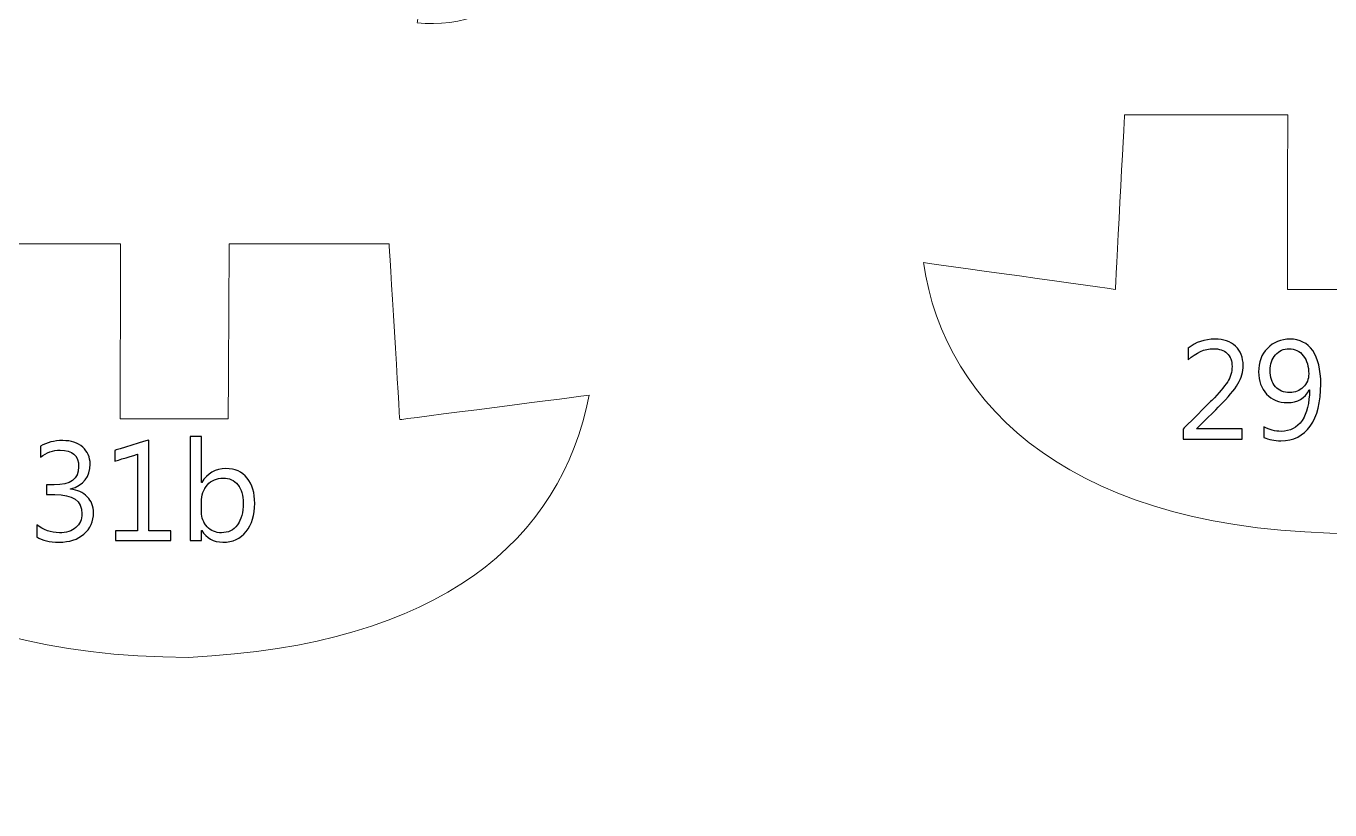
# Model space of a CAD drawing. Header units: centimetres. Extents: x -494 to 505, y -672 to 577.
# Drawn here: x 201.8 to 301.7, y 223.6 to 283.6 of the extents above; entities that cross this region are included whole.
import ezdxf

# ---------------------------------------------------------------- set-up
doc = ezdxf.new("R2010")
doc.units = ezdxf.units.CM
doc.header["$MEASUREMENT"] = 0
doc.layers.add('Camada 1', color=7, linetype='Continuous')
doc.layers.add('Camada 2', color=10, linetype='Continuous')

msp = doc.modelspace()

# ---------------------------------------------------------------- linework, layer by layer
at = {"layer": 'Camada 1', "lineweight": 9}
for points, knots in [([(288.960814, 353.67214), (288.960814, 353.67214), (306.821586, 353.757484), (306.821586, 353.757484), (306.821586, 353.757484), (306.821586, 353.757484), (306.803806, 326.357488), (306.803806, 326.357488), (306.803806, 326.357488), (306.803806, 326.357488), (315.147198, 326.356472), (315.147198, 326.356472), (315.147198, 326.356472), (315.147198, 326.356472), (315.160914, 353.57562), (315.160914, 353.57562), (315.160914, 353.57562), (315.160914, 353.57562), (341.611458, 353.57562), (341.611458, 353.57562), (341.611458, 353.57562), (341.611458, 353.57562), (341.611458, 326.355964), (341.611458, 326.355964), (341.611458, 326.355964), (341.611458, 326.355964), (349.923862, 326.357996), (349.923862, 326.357996), (349.923862, 326.357996), (349.923862, 326.357996), (349.92691, 353.617276), (349.92691, 353.617276), (349.92691, 353.617276), (349.92691, 353.617276), (376.460766, 353.605592), (376.460766, 353.605592), (376.460766, 353.605592), (376.460766, 353.605592), (376.395234, 326.36714), (376.395234, 326.36714), (376.395234, 326.36714), (376.395234, 326.36714), (384.838194, 326.357488), (384.838194, 326.357488), (384.838194, 326.357488), (384.838194, 326.357488), (384.869182, 353.677728), (384.869182, 353.677728), (384.869182, 353.677728), (384.869182, 353.677728), (411.304994, 353.702112), (411.304994, 353.702112), (411.304994, 353.702112), (411.304994, 353.702112), (411.304994, 326.35952), (411.304994, 326.35952), (411.304994, 326.35952), (411.304994, 326.35952), (419.585902, 326.365108), (419.585902, 326.365108), (419.585902, 326.365108), (419.585902, 326.365108), (419.720522, 353.670108), (419.720522, 353.670108), (419.720522, 353.670108), (419.720522, 353.670108), (446.437766, 353.618292), (446.437766, 353.618292), (446.437766, 353.618292), (446.437766, 353.618292), (446.52311, 326.358504), (446.52311, 326.358504), (446.52311, 326.358504), (446.52311, 326.358504), (454.750678, 326.360536), (454.750678, 326.360536), (454.750678, 326.360536), (454.750678, 326.360536), (454.791826, 353.618292), (454.791826, 353.618292), (454.791826, 353.618292), (454.791826, 353.618292), (489.229146, 353.633024), (489.229146, 353.633024), (489.229146, 353.633024), (489.229146, 353.633024), (489.287566, 342.489536), (489.287566, 342.489536), (489.287566, 342.489536), (489.287566, 342.489536), (481.005134, 342.497156), (481.005134, 342.497156), (481.005134, 342.497156), (481.005134, 342.497156), (481.005642, 309.723028), (481.005642, 309.723028), (481.005642, 309.723028), (481.005642, 309.723028), (489.285534, 309.728616), (489.285534, 309.728616), (489.285534, 309.728616), (489.285534, 309.728616), (489.28401, 298.680632), (489.28401, 298.680632), (489.28401, 298.680632), (489.28401, 298.680632), (280.265378, 298.67606), (280.265378, 298.67606), (280.265378, 298.67606), (280.265378, 298.67606), (280.256742, 315.430408), (280.256742, 315.430408), (280.256742, 315.430408), (280.256742, 315.430408), (252.19279, 315.430408), (252.19279, 315.430408), (252.19279, 315.430408), (247.88749, 315.334904), (245.91899, 310.748172), (245.883938, 302.43526), (245.883938, 302.43526), (246.230902, 288.837116), (238.245142, 283.140404), (231.76103, 283.8704), (231.76103, 283.8704), (231.76103, 283.8704), (235.595922, 314.865512), (235.595922, 314.865512), (235.595922, 314.865512), (235.595922, 314.865512), (227.385626, 315.718444), (227.385626, 315.718444), (227.385626, 315.718444), (227.385626, 315.718444), (224.653602, 295.469056), (224.653602, 295.469056), (224.653602, 295.469056), (224.653602, 295.469056), (5.72135, 295.22674), (5.72135, 295.22674), (5.72135, 295.22674), (5.72135, 295.22674), (5.716778, 279.167844), (5.716778, 279.167844), (5.716778, 279.167844), (5.716778, 279.167844), (-2.628138, 279.165304), (-2.628138, 279.165304), (-2.628138, 279.165304), (-2.628138, 279.165304), (-2.98577, 224.0915), (-2.98577, 224.0915), (-2.98577, 224.0915), (-2.98577, 224.0915), (-88.789002, 214.483696), (-88.789002, 214.483696), (-88.789002, 214.483696), (-88.789002, 214.483696), (-160.134554, 214.52332), (-160.134554, 214.52332), (-160.134554, 214.52332), (-163.876482, 213.130384), (-165.443662, 209.995516), (-164.388038, 204.757528), (-164.388038, 204.757528), (-164.388038, 204.757528), (-161.889694, 196.939916), (-161.889694, 196.939916), (-161.889694, 196.939916), (-159.55137, 189.6237), (-158.882842, 185.430668), (-164.745162, 183.003444), (-164.745162, 183.003444), (-164.745162, 183.003444), (-175.274478, 179.070508), (-175.274478, 179.070508), (-175.274478, 179.070508), (-189.770766, 172.492416), (-191.904366, 158.459424), (-185.580274, 139.325096), (-185.580274, 139.325096), (-182.29707, 128.78308), (-186.260486, 121.438924), (-192.412366, 123.689364), (-192.412366, 123.689364), (-192.412366, 123.689364), (-261.359142, 146.906996), (-261.359142, 146.906996), (-261.359142, 146.906996), (-259.768086, 152.90292), (-257.854958, 158.898844), (-255.620774, 164.893752), (-255.620774, 164.893752), (-255.620774, 164.893752), (-235.993178, 156.483304), (-235.993178, 156.483304), (-235.993178, 156.483304), (-235.993178, 156.483304), (-233.24947, 164.39388), (-233.24947, 164.39388), (-233.24947, 164.39388), (-233.24947, 164.39388), (-252.959362, 172.804328), (-252.959362, 172.804328), (-252.959362, 172.804328), (-249.96013, 179.295044), (-246.799354, 185.623708), (-243.478558, 191.789812), (-243.478558, 191.789812), (-243.478558, 191.789812), (-223.85147, 181.048152), (-223.85147, 181.048152), (-223.85147, 181.048152), (-223.85147, 181.048152), (-219.526358, 188.126116), (-219.526358, 188.126116), (-219.526358, 188.126116), (-219.526358, 188.126116), (-238.904526, 198.951596), (-238.904526, 198.951596), (-238.904526, 198.951596), (-235.729018, 204.52842), (-232.421938, 209.843116), (-228.924866, 214.772748), (-228.924866, 214.772748), (-228.924866, 214.772748), (-210.96097, 202.698604), (-210.96097, 202.698604), (-210.96097, 202.698604), (-210.96097, 202.698604), (-206.469742, 209.526632), (-206.469742, 209.526632), (-206.469742, 209.526632), (-206.469742, 209.526632), (-224.18421, 221.600776), (-224.18421, 221.600776), (-224.18421, 221.600776), (-220.36151, 226.60102), (-216.750138, 231.702356), (-213.372446, 236.922564), (-213.372446, 236.922564), (-213.372446, 236.922564), (-194.826382, 225.348292), (-194.826382, 225.348292), (-194.826382, 225.348292), (-194.826382, 225.348292), (-191.25057, 232.592372), (-191.25057, 232.592372), (-191.25057, 232.592372), (-191.25057, 232.592372), (-209.380582, 244.333776), (-209.380582, 244.333776), (-209.380582, 244.333776), (-202.259946, 261.027672), (-207.195166, 274.737068), (-227.065078, 282.88488), (-227.065078, 282.88488), (-261.775194, 290.706048), (-301.116238, 286.78124), (-337.022694, 269.0622), (-337.022694, 269.0622), (-362.833158, 254.920496), (-388.11327, 237.066328), (-415.161222, 221.333568), (-415.161222, 221.333568), (-428.876714, 212.451696), (-442.468254, 204.489812), (-456.981306, 198.090028), (-456.981306, 198.090028), (-462.47939, 196.298312), (-466.306662, 195.61048), (-468.373206, 196.760592), (-468.373206, 196.760592), (-481.297234, 208.35874), (-487.891074, 236.208316), (-486.846118, 283.671264), (-486.846118, 283.671264), (-484.055166, 323.948552), (-477.369886, 350.249236), (-465.985606, 359.680256), (-465.985606, 359.680256), (-455.591418, 363.607604), (-416.449002, 364.2106), (-357.647494, 359.764076), (-357.647494, 359.764076), (-317.62573, 356.62108), (-277.81377, 352.853244), (-238.131858, 348.694756), (-238.131858, 348.694756), (-214.866474, 346.01658), (-195.551298, 366.45342), (-178.214274, 397.942308), (-178.214274, 397.942308), (-183.909462, 398.922748), (-187.93587, 403.347936), (-188.438282, 412.292292), (-188.438282, 412.292292), (-188.327538, 422.884092), (-183.723026, 428.164752), (-174.94631, 428.932848), (-174.94631, 428.932848), (-171.28617, 428.963836), (-167.626538, 428.92218), (-163.96843, 428.50308), (-163.96843, 428.50308), (-159.001206, 427.909736), (-156.690822, 430.099216), (-156.854398, 436.178452), (-156.854398, 436.178452), (-156.854398, 436.178452), (-156.778198, 448.203828), (-156.778198, 448.203828), (-156.778198, 448.203828), (-156.778198, 448.203828), (-147.700746, 448.20332), (-147.700746, 448.20332), (-147.700746, 448.20332), (-147.700746, 448.20332), (-147.697698, 465.516468), (-147.697698, 465.516468), (-147.697698, 465.516468), (-147.697698, 465.516468), (-132.459222, 465.506816), (-132.459222, 465.506816), (-132.459222, 465.506816), (-132.459222, 465.506816), (-117.536722, 483.837996), (-117.536722, 483.837996), (-117.536722, 483.837996), (-117.536722, 483.837996), (-45.491654, 483.825804), (-45.491654, 483.825804), (-45.491654, 483.825804), (-45.491654, 483.825804), (-45.47489, 454.015348), (-45.47489, 454.015348), (-45.47489, 454.015348), (-45.47489, 454.015348), (-36.796218, 454.018396), (-36.796218, 454.018396), (-36.796218, 454.018396), (-36.796218, 454.018396), (-36.920678, 434.287168), (-36.920678, 434.287168), (-36.920678, 434.287168), (-37.163502, 430.041812), (-40.062658, 428.173896), (-44.477686, 427.461172), (-44.477686, 427.461172), (-44.477686, 427.461172), (-58.86831, 427.45914), (-58.86831, 427.45914), (-58.86831, 427.45914), (-58.86831, 427.45914), (-58.872882, 414.921192), (-58.872882, 414.921192), (-58.872882, 414.921192), (-58.872882, 414.921192), (-43.79849, 414.921192), (-43.79849, 414.921192), (-43.79849, 414.921192), (-24.761698, 414.171384), (-13.673582, 411.255972), (-8.36295, 404.78964), (-8.36295, 404.78964), (-4.952238, 400.746468), (-2.86385, 396.261336), (-2.70891, 391.1346), (-2.70891, 391.1346), (-2.70891, 391.1346), (-2.534666, 366.474248), (-2.534666, 366.474248), (-2.534666, 366.474248), (-2.534666, 366.474248), (5.877814, 366.480344), (5.877814, 366.480344), (5.877814, 366.480344), (5.877814, 366.480344), (5.90169, 347.073728), (5.90169, 347.073728), (5.90169, 347.073728), (5.90169, 347.073728), (233.39171, 347.06814), (233.39171, 347.06814), (233.39171, 347.06814), (233.39171, 347.06814), (233.356658, 357.819452), (233.356658, 357.819452), (233.356658, 357.819452), (238.909098, 375.214388), (244.365526, 393.373356), (250.012962, 410.004768), (250.012962, 410.004768), (252.496066, 417.378896), (256.725674, 421.44188), (262.677402, 421.235124), (262.677402, 421.235124), (270.499078, 420.488872), (274.919186, 415.631376), (277.312882, 408.136344), (277.312882, 408.136344), (281.81935, 390.775952), (285.049722, 371.798088), (288.960814, 353.67214)], [0, 0, 0, 0, 0.009803922, 0.009803922, 0.009803922, 0.009803932, 0.019607843, 0.019607843, 0.019607843, 0.019607853, 0.029411765, 0.029411765, 0.029411765, 0.029411775, 0.039215686, 0.039215686, 0.039215686, 0.039215696, 0.049019608, 0.049019608, 0.049019608, 0.049019618, 0.058823529, 0.058823529, 0.058823529, 0.058823539, 0.068627451, 0.068627451, 0.068627451, 0.068627461, 0.078431373, 0.078431373, 0.078431373, 0.078431383, 0.088235294, 0.088235294, 0.088235294, 0.088235304, 0.098039216, 0.098039216, 0.098039216, 0.098039226, 0.107843137, 0.107843137, 0.107843137, 0.107843147, 0.117647059, 0.117647059, 0.117647059, 0.117647069, 0.12745098, 0.12745098, 0.12745098, 0.12745099, 0.137254902, 0.137254902, 0.137254902, 0.137254912, 0.147058824, 0.147058824, 0.147058824, 0.147058834, 0.156862745, 0.156862745, 0.156862745, 0.156862755, 0.166666667, 0.166666667, 0.166666667, 0.166666677, 0.176470588, 0.176470588, 0.176470588, 0.176470598, 0.18627451, 0.18627451, 0.18627451, 0.18627452, 0.196078431, 0.196078431, 0.196078431, 0.196078441, 0.205882353, 0.205882353, 0.205882353, 0.205882363, 0.215686275, 0.215686275, 0.215686275, 0.215686285, 0.225490196, 0.225490196, 0.225490196, 0.225490206, 0.235294118, 0.235294118, 0.235294118, 0.235294128, 0.245098039, 0.245098039, 0.245098039, 0.245098049, 0.254901961, 0.254901961, 0.254901961, 0.254901971, 0.264705882, 0.264705882, 0.264705882, 0.264705892, 0.274509804, 0.274509804, 0.274509804, 0.274509814, 0.284313725, 0.284313725, 0.284313725, 0.284313735, 0.294117647, 0.294117647, 0.294117647, 0.294117657, 0.303921569, 0.303921569, 0.303921569, 0.303921579, 0.31372549, 0.31372549, 0.31372549, 0.3137255, 0.323529412, 0.323529412, 0.323529412, 0.323529422, 0.333333333, 0.333333333, 0.333333333, 0.333333343, 0.343137255, 0.343137255, 0.343137255, 0.343137265, 0.352941176, 0.352941176, 0.352941176, 0.352941186, 0.362745098, 0.362745098, 0.362745098, 0.362745108, 0.37254902, 0.37254902, 0.37254902, 0.37254903, 0.382352941, 0.382352941, 0.382352941, 0.382352951, 0.392156863, 0.392156863, 0.392156863, 0.392156873, 0.401960784, 0.401960784, 0.401960784, 0.401960794, 0.411764706, 0.411764706, 0.411764706, 0.411764716, 0.421568627, 0.421568627, 0.421568627, 0.421568637, 0.431372549, 0.431372549, 0.431372549, 0.431372559, 0.441176471, 0.441176471, 0.441176471, 0.441176481, 0.450980392, 0.450980392, 0.450980392, 0.450980402, 0.460784314, 0.460784314, 0.460784314, 0.460784324, 0.470588235, 0.470588235, 0.470588235, 0.470588245, 0.480392157, 0.480392157, 0.480392157, 0.480392167, 0.490196078, 0.490196078, 0.490196078, 0.490196088, 0.5, 0.5, 0.5, 0.50000001, 0.509803922, 0.509803922, 0.509803922, 0.509803932, 0.519607843, 0.519607843, 0.519607843, 0.519607853, 0.529411765, 0.529411765, 0.529411765, 0.529411775, 0.539215686, 0.539215686, 0.539215686, 0.539215696, 0.549019608, 0.549019608, 0.549019608, 0.549019618, 0.558823529, 0.558823529, 0.558823529, 0.558823539, 0.568627451, 0.568627451, 0.568627451, 0.568627461, 0.578431373, 0.578431373, 0.578431373, 0.578431383, 0.588235294, 0.588235294, 0.588235294, 0.588235304, 0.598039216, 0.598039216, 0.598039216, 0.598039226, 0.607843137, 0.607843137, 0.607843137, 0.607843147, 0.617647059, 0.617647059, 0.617647059, 0.617647069, 0.62745098, 0.62745098, 0.62745098, 0.62745099, 0.637254902, 0.637254902, 0.637254902, 0.637254912, 0.647058824, 0.647058824, 0.647058824, 0.647058834, 0.656862745, 0.656862745, 0.656862745, 0.656862755, 0.666666667, 0.666666667, 0.666666667, 0.666666677, 0.676470588, 0.676470588, 0.676470588, 0.676470598, 0.68627451, 0.68627451, 0.68627451, 0.68627452, 0.696078431, 0.696078431, 0.696078431, 0.696078441, 0.705882353, 0.705882353, 0.705882353, 0.705882363, 0.715686275, 0.715686275, 0.715686275, 0.715686285, 0.725490196, 0.725490196, 0.725490196, 0.725490206, 0.735294118, 0.735294118, 0.735294118, 0.735294128, 0.745098039, 0.745098039, 0.745098039, 0.745098049, 0.754901961, 0.754901961, 0.754901961, 0.754901971, 0.764705882, 0.764705882, 0.764705882, 0.764705892, 0.774509804, 0.774509804, 0.774509804, 0.774509814, 0.784313725, 0.784313725, 0.784313725, 0.784313735, 0.794117647, 0.794117647, 0.794117647, 0.794117657, 0.803921569, 0.803921569, 0.803921569, 0.803921579, 0.81372549, 0.81372549, 0.81372549, 0.8137255, 0.823529412, 0.823529412, 0.823529412, 0.823529422, 0.833333333, 0.833333333, 0.833333333, 0.833333343, 0.843137255, 0.843137255, 0.843137255, 0.843137265, 0.852941176, 0.852941176, 0.852941176, 0.852941186, 0.862745098, 0.862745098, 0.862745098, 0.862745108, 0.87254902, 0.87254902, 0.87254902, 0.87254903, 0.882352941, 0.882352941, 0.882352941, 0.882352951, 0.892156863, 0.892156863, 0.892156863, 0.892156873, 0.901960784, 0.901960784, 0.901960784, 0.901960794, 0.911764706, 0.911764706, 0.911764706, 0.911764716, 0.921568627, 0.921568627, 0.921568627, 0.921568637, 0.931372549, 0.931372549, 0.931372549, 0.931372559, 0.941176471, 0.941176471, 0.941176471, 0.941176481, 0.950980392, 0.950980392, 0.950980392, 0.950980402, 0.960784314, 0.960784314, 0.960784314, 0.960784324, 0.970588235, 0.970588235, 0.970588235, 0.970588245, 0.980392157, 0.980392157, 0.980392157, 0.980392167, 1, 1, 1, 1]), ([(285.988506, 276.822408), (285.988506, 276.822408), (298.505118, 276.819868), (298.505118, 276.819868), (298.505118, 276.819868), (298.505118, 276.819868), (298.477432, 263.424924), (298.477432, 263.424924), (298.477432, 263.424924), (298.477432, 263.424924), (306.758848, 263.42848), (306.758848, 263.42848), (306.758848, 263.42848), (306.758848, 263.42848), (306.83835, 276.816058), (306.83835, 276.816058), (306.83835, 276.816058), (306.83835, 276.816058), (319.29578, 276.821392), (319.29578, 276.821392), (319.29578, 276.821392), (319.29578, 276.821392), (320.116708, 263.357106), (320.116708, 263.357106), (320.116708, 263.357106), (320.116708, 263.357106), (334.43418, 265.428222), (334.43418, 265.428222), (334.43418, 265.428222), (332.2574, 254.376936), (324.020434, 245.38178), (303.724056, 244.73535), (303.724056, 244.73535), (282.167076, 244.769894), (272.179034, 254.388112), (270.575532, 265.494008), (270.575532, 265.494008), (270.575532, 265.494008), (285.285434, 263.442958), (285.285434, 263.442958), (285.285434, 263.442958), (285.285434, 263.442958), (285.988506, 276.822408), (285.988506, 276.822408)], [0, 0, 0, 0, 0.083333333, 0.083333333, 0.083333333, 0.083333343, 0.166666667, 0.166666667, 0.166666667, 0.166666677, 0.25, 0.25, 0.25, 0.25000001, 0.333333333, 0.333333333, 0.333333333, 0.333333343, 0.416666667, 0.416666667, 0.416666667, 0.416666677, 0.5, 0.5, 0.5, 0.50000001, 0.583333333, 0.583333333, 0.583333333, 0.583333343, 0.666666667, 0.666666667, 0.666666667, 0.666666677, 0.75, 0.75, 0.75, 0.75000001, 0.833333333, 0.833333333, 0.833333333, 0.833333343, 1, 1, 1, 1]), ([(196.895466, 266.926568), (196.895466, 266.926568), (209.005678, 266.924028), (209.005678, 266.924028), (209.005678, 266.924028), (209.005678, 266.924028), (208.977992, 253.529084), (208.977992, 253.529084), (208.977992, 253.529084), (208.977992, 253.529084), (217.259408, 253.53264), (217.259408, 253.53264), (217.259408, 253.53264), (217.259408, 253.53264), (217.33891, 266.920218), (217.33891, 266.920218), (217.33891, 266.920218), (217.33891, 266.920218), (229.59314, 266.925552), (229.59314, 266.925552), (229.59314, 266.925552), (229.59314, 266.925552), (230.414068, 253.461266), (230.414068, 253.461266), (230.414068, 253.461266), (230.414068, 253.461266), (244.93474, 255.329182), (244.93474, 255.329182), (244.93474, 255.329182), (242.75796, 244.277642), (233.675174, 236.174534), (214.224616, 235.246164), (214.224616, 235.246164), (192.667636, 235.280454), (183.492394, 244.705886), (181.888892, 255.191768), (181.888892, 255.191768), (181.888892, 255.191768), (196.192394, 253.343918), (196.192394, 253.343918), (196.192394, 253.343918), (196.192394, 253.343918), (196.895466, 266.926568), (196.895466, 266.926568)], [0, 0, 0, 0, 0.083333333, 0.083333333, 0.083333333, 0.083333343, 0.166666667, 0.166666667, 0.166666667, 0.166666677, 0.25, 0.25, 0.25, 0.25000001, 0.333333333, 0.333333333, 0.333333333, 0.333333343, 0.416666667, 0.416666667, 0.416666667, 0.416666677, 0.5, 0.5, 0.5, 0.50000001, 0.583333333, 0.583333333, 0.583333333, 0.583333343, 0.666666667, 0.666666667, 0.666666667, 0.666666677, 0.75, 0.75, 0.75, 0.75000001, 0.833333333, 0.833333333, 0.833333333, 0.833333343, 1, 1, 1, 1])]:
    msp.add_open_spline(points, degree=3, knots=knots, dxfattribs=at)
at = {"layer": 'Camada 2'}
for points, knots in [([(295.01846, 251.97308), (295.01846, 251.97308), (290.48075, 251.97308), (290.48075, 251.97308), (290.48075, 251.97308), (290.48075, 251.97308), (290.48075, 252.736604), (290.48075, 252.736604), (290.48075, 252.736604), (290.48075, 252.736604), (292.674294, 254.93726), (292.674294, 254.93726), (292.674294, 254.93726), (293.235126, 255.498092), (293.634922, 255.964182), (293.873174, 256.337054), (293.873174, 256.337054), (294.113458, 256.709672), (294.233346, 257.109468), (294.233346, 257.532378), (294.233346, 257.532378), (294.233346, 257.965956), (294.109648, 258.303014), (293.860728, 258.541266), (293.860728, 258.541266), (293.611554, 258.779518), (293.258494, 258.897882), (292.79977, 258.897882), (292.79977, 258.897882), (292.127686, 258.897882), (291.484304, 258.611116), (290.867846, 258.037584), (290.867846, 258.037584), (290.867846, 258.037584), (290.867846, 258.940808), (290.867846, 258.940808), (290.867846, 258.940808), (291.455602, 259.399786), (292.140132, 259.629148), (292.919658, 259.629148), (292.919658, 259.629148), (293.591742, 259.629148), (294.12057, 259.446268), (294.505888, 259.08254), (294.505888, 259.08254), (294.891206, 258.718812), (295.082976, 258.229354), (295.082976, 257.616452), (295.082976, 257.616452), (295.082976, 257.13436), (294.950388, 256.661412), (294.68318, 256.200656), (294.68318, 256.200656), (294.418004, 255.740154), (293.939468, 255.1684), (293.249604, 254.485648), (293.249604, 254.485648), (293.249604, 254.485648), (291.513006, 252.768862), (291.513006, 252.768862), (291.513006, 252.768862), (291.513006, 252.768862), (291.513006, 252.747272), (291.513006, 252.747272), (291.513006, 252.747272), (291.513006, 252.747272), (295.01846, 252.747272), (295.01846, 252.747272), (295.01846, 252.747272), (295.01846, 252.747272), (295.01846, 251.97308), (295.01846, 251.97308)], [0, 0, 0, 0, 0.052631579, 0.052631579, 0.052631579, 0.052631589, 0.105263158, 0.105263158, 0.105263158, 0.105263168, 0.157894737, 0.157894737, 0.157894737, 0.157894747, 0.210526316, 0.210526316, 0.210526316, 0.210526326, 0.263157895, 0.263157895, 0.263157895, 0.263157905, 0.315789474, 0.315789474, 0.315789474, 0.315789484, 0.368421053, 0.368421053, 0.368421053, 0.368421063, 0.421052632, 0.421052632, 0.421052632, 0.421052642, 0.473684211, 0.473684211, 0.473684211, 0.473684221, 0.526315789, 0.526315789, 0.526315789, 0.526315799, 0.578947368, 0.578947368, 0.578947368, 0.578947378, 0.631578947, 0.631578947, 0.631578947, 0.631578957, 0.684210526, 0.684210526, 0.684210526, 0.684210536, 0.736842105, 0.736842105, 0.736842105, 0.736842115, 0.789473684, 0.789473684, 0.789473684, 0.789473694, 0.842105263, 0.842105263, 0.842105263, 0.842105273, 0.894736842, 0.894736842, 0.894736842, 0.894736852, 1, 1, 1, 1]), ([(296.674286, 252.095), (296.674286, 252.095), (296.674286, 252.921008), (296.674286, 252.921008), (296.674286, 252.921008), (297.09364, 252.682756), (297.53814, 252.564392), (298.007532, 252.564392), (298.007532, 252.564392), (298.68876, 252.564392), (299.22089, 252.84049), (299.599096, 253.390654), (299.599096, 253.390654), (299.97908, 253.940818), (300.169072, 254.7239), (300.169072, 255.736598), (300.169072, 255.736598), (300.161706, 255.733042), (300.154594, 255.733042), (300.147482, 255.736598), (300.147482, 255.736598), (299.82668, 255.091438), (299.265848, 254.768858), (298.470066, 254.768858), (298.470066, 254.768858), (297.824906, 254.768858), (297.297856, 254.987552), (296.88409, 255.424686), (296.88409, 255.424686), (296.471848, 255.862074), (296.2656, 256.426462), (296.2656, 257.114802), (296.2656, 257.114802), (296.2656, 257.849624), (296.491406, 258.453382), (296.944796, 258.923028), (296.944796, 258.923028), (297.39844, 259.394452), (297.977306, 259.629148), (298.685204, 259.629148), (298.685204, 259.629148), (299.42536, 259.629148), (300.003972, 259.33527), (300.417992, 258.749038), (300.417992, 258.749038), (300.832012, 258.16306), (301.040038, 257.30835), (301.040038, 256.18821), (301.040038, 256.18821), (301.040038, 254.79756), (300.771052, 253.72568), (300.23181, 252.973078), (300.23181, 252.973078), (299.694092, 252.220476), (298.945046, 251.844048), (297.986196, 251.844048), (297.986196, 251.844048), (297.482514, 251.844048), (297.04538, 251.928376), (296.674286, 252.095)], [0, 0, 0, 0, 0.0625, 0.0625, 0.0625, 0.06250001, 0.125, 0.125, 0.125, 0.12500001, 0.1875, 0.1875, 0.1875, 0.18750001, 0.25, 0.25, 0.25, 0.25000001, 0.3125, 0.3125, 0.3125, 0.31250001, 0.375, 0.375, 0.375, 0.37500001, 0.4375, 0.4375, 0.4375, 0.43750001, 0.5, 0.5, 0.5, 0.50000001, 0.5625, 0.5625, 0.5625, 0.56250001, 0.625, 0.625, 0.625, 0.62500001, 0.6875, 0.6875, 0.6875, 0.68750001, 0.75, 0.75, 0.75, 0.75000001, 0.8125, 0.8125, 0.8125, 0.81250001, 0.875, 0.875, 0.875, 0.87500001, 1, 1, 1, 1]), ([(298.604432, 258.897882), (298.188634, 258.897882), (297.842686, 258.741926), (297.565064, 258.42849), (297.565064, 258.42849), (297.287188, 258.1148), (297.147488, 257.716782), (297.147488, 257.232912), (297.147488, 257.232912), (297.147488, 256.704338), (297.283632, 256.28854), (297.55592, 255.985772), (297.55592, 255.985772), (297.828462, 255.68275), (298.197524, 255.532382), (298.663614, 255.532382), (298.663614, 255.532382), (299.06849, 255.532382), (299.410882, 255.670304), (299.692314, 255.946148), (299.692314, 255.946148), (299.973746, 256.224024), (300.115224, 256.561082), (300.115224, 256.960624), (300.115224, 256.960624), (300.115224, 257.5306), (299.975524, 257.996436), (299.69587, 258.356608), (299.69587, 258.356608), (299.416216, 258.71678), (299.052488, 258.897882), (298.604432, 258.897882)], [0, 0, 0, 0, 0.111111111, 0.111111111, 0.111111111, 0.111111121, 0.222222222, 0.222222222, 0.222222222, 0.222222232, 0.333333333, 0.333333333, 0.333333333, 0.333333343, 0.444444444, 0.444444444, 0.444444444, 0.444444454, 0.555555556, 0.555555556, 0.555555556, 0.555555566, 0.666666667, 0.666666667, 0.666666667, 0.666666677, 0.777777778, 0.777777778, 0.777777778, 0.777777788, 1, 1, 1, 1]), ([(215.232234, 244.971316), (215.232234, 244.971316), (215.210898, 244.971316), (215.210898, 244.971316), (215.210898, 244.971316), (215.210898, 244.971316), (215.210898, 244.20068), (215.210898, 244.20068), (215.210898, 244.20068), (215.210898, 244.20068), (214.3506, 244.20068), (214.3506, 244.20068), (214.3506, 244.20068), (214.3506, 244.20068), (214.3506, 252.157738), (214.3506, 252.157738), (214.3506, 252.157738), (214.3506, 252.157738), (215.210898, 252.157738), (215.210898, 252.157738), (215.210898, 252.157738), (215.210898, 252.157738), (215.210898, 248.63806), (215.210898, 248.63806), (215.210898, 248.63806), (215.210898, 248.63806), (215.232234, 248.63806), (215.232234, 248.63806), (215.232234, 248.63806), (215.655398, 249.349514), (216.275412, 249.70613), (217.090752, 249.70613), (217.090752, 249.70613), (217.78087, 249.70613), (218.320112, 249.4661), (218.710764, 248.984008), (218.710764, 248.984008), (219.10167, 248.501916), (219.296996, 247.856756), (219.296996, 247.046496), (219.296996, 247.046496), (219.296996, 246.146828), (219.078302, 245.424706), (218.640914, 244.883432), (218.640914, 244.883432), (218.202002, 244.342158), (217.603324, 244.071648), (216.843356, 244.071648), (216.843356, 244.071648), (216.13368, 244.071648), (215.596216, 244.37086), (215.232234, 244.971316)], [0, 0, 0, 0, 0.071428571, 0.071428571, 0.071428571, 0.071428581, 0.142857143, 0.142857143, 0.142857143, 0.142857153, 0.214285714, 0.214285714, 0.214285714, 0.214285724, 0.285714286, 0.285714286, 0.285714286, 0.285714296, 0.357142857, 0.357142857, 0.357142857, 0.357142867, 0.428571429, 0.428571429, 0.428571429, 0.428571439, 0.5, 0.5, 0.5, 0.50000001, 0.571428571, 0.571428571, 0.571428571, 0.571428581, 0.642857143, 0.642857143, 0.642857143, 0.642857153, 0.714285714, 0.714285714, 0.714285714, 0.714285724, 0.785714286, 0.785714286, 0.785714286, 0.785714296, 0.857142857, 0.857142857, 0.857142857, 0.857142867, 1, 1, 1, 1]), ([(202.576176, 244.480334), (202.576176, 244.480334), (202.576176, 245.404894), (202.576176, 245.404894), (202.576176, 245.404894), (203.090526, 244.996462), (203.672948, 244.791992), (204.32014, 244.791992), (204.32014, 244.791992), (204.846936, 244.791992), (205.26629, 244.922802), (205.57998, 245.186454), (205.57998, 245.186454), (205.893416, 245.449852), (206.049372, 245.80469), (206.049372, 246.24919), (206.049372, 246.24919), (206.049372, 247.23471), (205.350618, 247.727724), (203.95438, 247.727724), (203.95438, 247.727724), (203.95438, 247.727724), (203.329032, 247.727724), (203.329032, 247.727724), (203.329032, 247.727724), (203.329032, 247.727724), (203.329032, 248.458736), (203.329032, 248.458736), (203.329032, 248.458736), (203.329032, 248.458736), (203.9239, 248.458736), (203.9239, 248.458736), (203.9239, 248.458736), (205.169516, 248.458736), (205.791308, 248.92127), (205.791308, 249.844052), (205.791308, 249.844052), (205.791308, 250.699016), (205.316328, 251.125482), (204.366622, 251.125482), (204.366622, 251.125482), (203.83627, 251.125482), (203.336144, 250.946412), (202.866498, 250.587764), (202.866498, 250.587764), (202.866498, 250.587764), (202.866498, 251.426472), (202.866498, 251.426472), (202.866498, 251.426472), (203.350368, 251.713238), (203.922122, 251.856748), (204.579982, 251.856748), (204.579982, 251.856748), (205.21422, 251.856748), (205.721458, 251.688346), (206.10322, 251.353066), (206.10322, 251.353066), (206.483204, 251.016262), (206.673196, 250.585986), (206.673196, 250.060968), (206.673196, 250.060968), (206.673196, 249.06986), (206.169514, 248.431812), (205.160626, 248.148856), (205.160626, 248.148856), (205.160626, 248.148856), (205.160626, 248.127266), (205.160626, 248.127266), (205.160626, 248.127266), (205.701646, 248.075196), (206.131922, 247.885204), (206.450946, 247.55729), (206.450946, 247.55729), (206.771748, 247.229376), (206.93126, 246.82069), (206.93126, 246.331486), (206.93126, 246.331486), (206.93126, 245.654068), (206.689198, 245.109238), (206.20355, 244.69344), (206.20355, 244.69344), (205.717902, 244.27942), (205.078076, 244.071648), (204.284072, 244.071648), (204.284072, 244.071648), (203.569062, 244.071648), (202.99934, 244.207792), (202.576176, 244.480334)], [0, 0, 0, 0, 0.043478261, 0.043478261, 0.043478261, 0.043478271, 0.086956522, 0.086956522, 0.086956522, 0.086956532, 0.130434783, 0.130434783, 0.130434783, 0.130434793, 0.173913043, 0.173913043, 0.173913043, 0.173913053, 0.217391304, 0.217391304, 0.217391304, 0.217391314, 0.260869565, 0.260869565, 0.260869565, 0.260869575, 0.304347826, 0.304347826, 0.304347826, 0.304347836, 0.347826087, 0.347826087, 0.347826087, 0.347826097, 0.391304348, 0.391304348, 0.391304348, 0.391304358, 0.434782609, 0.434782609, 0.434782609, 0.434782619, 0.47826087, 0.47826087, 0.47826087, 0.47826088, 0.52173913, 0.52173913, 0.52173913, 0.52173914, 0.565217391, 0.565217391, 0.565217391, 0.565217401, 0.608695652, 0.608695652, 0.608695652, 0.608695662, 0.652173913, 0.652173913, 0.652173913, 0.652173923, 0.695652174, 0.695652174, 0.695652174, 0.695652184, 0.739130435, 0.739130435, 0.739130435, 0.739130445, 0.782608696, 0.782608696, 0.782608696, 0.782608706, 0.826086957, 0.826086957, 0.826086957, 0.826086967, 0.869565217, 0.869565217, 0.869565217, 0.869565227, 0.913043478, 0.913043478, 0.913043478, 0.913043488, 1, 1, 1, 1]), ([(212.866732, 244.20068), (212.866732, 244.20068), (208.608676, 244.20068), (208.608676, 244.20068), (208.608676, 244.20068), (208.608676, 244.20068), (208.608676, 244.953282), (208.608676, 244.953282), (208.608676, 244.953282), (208.608676, 244.953282), (210.307428, 244.953282), (210.307428, 244.953282), (210.307428, 244.953282), (210.307428, 244.953282), (210.307428, 250.806458), (210.307428, 250.806458), (210.307428, 250.806458), (210.307428, 250.806458), (208.565496, 250.286774), (208.565496, 250.286774), (208.565496, 250.286774), (208.565496, 250.286774), (208.565496, 251.103892), (208.565496, 251.103892), (208.565496, 251.103892), (208.565496, 251.103892), (211.167726, 251.899674), (211.167726, 251.899674), (211.167726, 251.899674), (211.167726, 251.899674), (211.167726, 244.953282), (211.167726, 244.953282), (211.167726, 244.953282), (211.167726, 244.953282), (212.866732, 244.953282), (212.866732, 244.953282), (212.866732, 244.953282), (212.866732, 244.953282), (212.866732, 244.20068), (212.866732, 244.20068)], [0, 0, 0, 0, 0.090909091, 0.090909091, 0.090909091, 0.090909101, 0.181818182, 0.181818182, 0.181818182, 0.181818192, 0.272727273, 0.272727273, 0.272727273, 0.272727283, 0.363636364, 0.363636364, 0.363636364, 0.363636374, 0.454545455, 0.454545455, 0.454545455, 0.454545465, 0.545454545, 0.545454545, 0.545454545, 0.545454555, 0.636363636, 0.636363636, 0.636363636, 0.636363646, 0.727272727, 0.727272727, 0.727272727, 0.727272737, 0.818181818, 0.818181818, 0.818181818, 0.818181828, 1, 1, 1, 1]), ([(215.210898, 247.14708), (215.210898, 247.14708), (215.210898, 246.394224), (215.210898, 246.394224), (215.210898, 246.394224), (215.210898, 245.947946), (215.355932, 245.569994), (215.644476, 245.258082), (215.644476, 245.258082), (215.93302, 244.947948), (216.300558, 244.791992), (216.744804, 244.791992), (216.744804, 244.791992), (217.26652, 244.791992), (217.674952, 244.992906), (217.970862, 245.392448), (217.970862, 245.392448), (218.266518, 245.793768), (218.415108, 246.34952), (218.415108, 247.062752), (218.415108, 247.062752), (218.415108, 247.663208), (218.277186, 248.134378), (217.99931, 248.474992), (217.99931, 248.474992), (217.723466, 248.815352), (217.348816, 248.985786), (216.875614, 248.985786), (216.875614, 248.985786), (216.375742, 248.985786), (215.97239, 248.811796), (215.667844, 248.462292), (215.667844, 248.462292), (215.363298, 248.113042), (215.210898, 247.673876), (215.210898, 247.14708)], [0, 0, 0, 0, 0.1, 0.1, 0.1, 0.10000001, 0.2, 0.2, 0.2, 0.20000001, 0.3, 0.3, 0.3, 0.30000001, 0.4, 0.4, 0.4, 0.40000001, 0.5, 0.5, 0.5, 0.50000001, 0.6, 0.6, 0.6, 0.60000001, 0.7, 0.7, 0.7, 0.70000001, 0.8, 0.8, 0.8, 0.80000001, 1, 1, 1, 1])]:
    msp.add_open_spline(points, degree=3, knots=knots, dxfattribs=at)
at = {"layer": 'Camada 2', "lineweight": 9}
for points, knots in [([(295.01846, 251.97308), (295.01846, 251.97308), (290.48075, 251.97308), (290.48075, 251.97308), (290.48075, 251.97308), (290.48075, 251.97308), (290.48075, 252.736604), (290.48075, 252.736604), (290.48075, 252.736604), (290.48075, 252.736604), (292.674294, 254.93726), (292.674294, 254.93726), (292.674294, 254.93726), (293.235126, 255.498092), (293.634922, 255.964182), (293.873174, 256.337054), (293.873174, 256.337054), (294.113458, 256.709672), (294.233346, 257.109468), (294.233346, 257.532378), (294.233346, 257.532378), (294.233346, 257.965956), (294.109648, 258.303014), (293.860728, 258.541266), (293.860728, 258.541266), (293.611554, 258.779518), (293.258494, 258.897882), (292.79977, 258.897882), (292.79977, 258.897882), (292.127686, 258.897882), (291.484304, 258.611116), (290.867846, 258.037584), (290.867846, 258.037584), (290.867846, 258.037584), (290.867846, 258.940808), (290.867846, 258.940808), (290.867846, 258.940808), (291.455602, 259.399786), (292.140132, 259.629148), (292.919658, 259.629148), (292.919658, 259.629148), (293.591742, 259.629148), (294.12057, 259.446268), (294.505888, 259.08254), (294.505888, 259.08254), (294.891206, 258.718812), (295.082976, 258.229354), (295.082976, 257.616452), (295.082976, 257.616452), (295.082976, 257.13436), (294.950388, 256.661412), (294.68318, 256.200656), (294.68318, 256.200656), (294.418004, 255.740154), (293.939468, 255.1684), (293.249604, 254.485648), (293.249604, 254.485648), (293.249604, 254.485648), (291.513006, 252.768862), (291.513006, 252.768862), (291.513006, 252.768862), (291.513006, 252.768862), (291.513006, 252.747272), (291.513006, 252.747272), (291.513006, 252.747272), (291.513006, 252.747272), (295.01846, 252.747272), (295.01846, 252.747272), (295.01846, 252.747272), (295.01846, 252.747272), (295.01846, 251.97308), (295.01846, 251.97308)], [0, 0, 0, 0, 0.052631579, 0.052631579, 0.052631579, 0.052631589, 0.105263158, 0.105263158, 0.105263158, 0.105263168, 0.157894737, 0.157894737, 0.157894737, 0.157894747, 0.210526316, 0.210526316, 0.210526316, 0.210526326, 0.263157895, 0.263157895, 0.263157895, 0.263157905, 0.315789474, 0.315789474, 0.315789474, 0.315789484, 0.368421053, 0.368421053, 0.368421053, 0.368421063, 0.421052632, 0.421052632, 0.421052632, 0.421052642, 0.473684211, 0.473684211, 0.473684211, 0.473684221, 0.526315789, 0.526315789, 0.526315789, 0.526315799, 0.578947368, 0.578947368, 0.578947368, 0.578947378, 0.631578947, 0.631578947, 0.631578947, 0.631578957, 0.684210526, 0.684210526, 0.684210526, 0.684210536, 0.736842105, 0.736842105, 0.736842105, 0.736842115, 0.789473684, 0.789473684, 0.789473684, 0.789473694, 0.842105263, 0.842105263, 0.842105263, 0.842105273, 0.894736842, 0.894736842, 0.894736842, 0.894736852, 1, 1, 1, 1]), ([(296.674286, 252.095), (296.674286, 252.095), (296.674286, 252.921008), (296.674286, 252.921008), (296.674286, 252.921008), (297.09364, 252.682756), (297.53814, 252.564392), (298.007532, 252.564392), (298.007532, 252.564392), (298.68876, 252.564392), (299.22089, 252.84049), (299.599096, 253.390654), (299.599096, 253.390654), (299.97908, 253.940818), (300.169072, 254.7239), (300.169072, 255.736598), (300.169072, 255.736598), (300.161706, 255.733042), (300.154594, 255.733042), (300.147482, 255.736598), (300.147482, 255.736598), (299.82668, 255.091438), (299.265848, 254.768858), (298.470066, 254.768858), (298.470066, 254.768858), (297.824906, 254.768858), (297.297856, 254.987552), (296.88409, 255.424686), (296.88409, 255.424686), (296.471848, 255.862074), (296.2656, 256.426462), (296.2656, 257.114802), (296.2656, 257.114802), (296.2656, 257.849624), (296.491406, 258.453382), (296.944796, 258.923028), (296.944796, 258.923028), (297.39844, 259.394452), (297.977306, 259.629148), (298.685204, 259.629148), (298.685204, 259.629148), (299.42536, 259.629148), (300.003972, 259.33527), (300.417992, 258.749038), (300.417992, 258.749038), (300.832012, 258.16306), (301.040038, 257.30835), (301.040038, 256.18821), (301.040038, 256.18821), (301.040038, 254.79756), (300.771052, 253.72568), (300.23181, 252.973078), (300.23181, 252.973078), (299.694092, 252.220476), (298.945046, 251.844048), (297.986196, 251.844048), (297.986196, 251.844048), (297.482514, 251.844048), (297.04538, 251.928376), (296.674286, 252.095)], [0, 0, 0, 0, 0.0625, 0.0625, 0.0625, 0.06250001, 0.125, 0.125, 0.125, 0.12500001, 0.1875, 0.1875, 0.1875, 0.18750001, 0.25, 0.25, 0.25, 0.25000001, 0.3125, 0.3125, 0.3125, 0.31250001, 0.375, 0.375, 0.375, 0.37500001, 0.4375, 0.4375, 0.4375, 0.43750001, 0.5, 0.5, 0.5, 0.50000001, 0.5625, 0.5625, 0.5625, 0.56250001, 0.625, 0.625, 0.625, 0.62500001, 0.6875, 0.6875, 0.6875, 0.68750001, 0.75, 0.75, 0.75, 0.75000001, 0.8125, 0.8125, 0.8125, 0.81250001, 0.875, 0.875, 0.875, 0.87500001, 1, 1, 1, 1]), ([(298.604432, 258.897882), (298.188634, 258.897882), (297.842686, 258.741926), (297.565064, 258.42849), (297.565064, 258.42849), (297.287188, 258.1148), (297.147488, 257.716782), (297.147488, 257.232912), (297.147488, 257.232912), (297.147488, 256.704338), (297.283632, 256.28854), (297.55592, 255.985772), (297.55592, 255.985772), (297.828462, 255.68275), (298.197524, 255.532382), (298.663614, 255.532382), (298.663614, 255.532382), (299.06849, 255.532382), (299.410882, 255.670304), (299.692314, 255.946148), (299.692314, 255.946148), (299.973746, 256.224024), (300.115224, 256.561082), (300.115224, 256.960624), (300.115224, 256.960624), (300.115224, 257.5306), (299.975524, 257.996436), (299.69587, 258.356608), (299.69587, 258.356608), (299.416216, 258.71678), (299.052488, 258.897882), (298.604432, 258.897882)], [0, 0, 0, 0, 0.111111111, 0.111111111, 0.111111111, 0.111111121, 0.222222222, 0.222222222, 0.222222222, 0.222222232, 0.333333333, 0.333333333, 0.333333333, 0.333333343, 0.444444444, 0.444444444, 0.444444444, 0.444444454, 0.555555556, 0.555555556, 0.555555556, 0.555555566, 0.666666667, 0.666666667, 0.666666667, 0.666666677, 0.777777778, 0.777777778, 0.777777778, 0.777777788, 1, 1, 1, 1]), ([(215.232234, 244.971316), (215.232234, 244.971316), (215.210898, 244.971316), (215.210898, 244.971316), (215.210898, 244.971316), (215.210898, 244.971316), (215.210898, 244.20068), (215.210898, 244.20068), (215.210898, 244.20068), (215.210898, 244.20068), (214.3506, 244.20068), (214.3506, 244.20068), (214.3506, 244.20068), (214.3506, 244.20068), (214.3506, 252.157738), (214.3506, 252.157738), (214.3506, 252.157738), (214.3506, 252.157738), (215.210898, 252.157738), (215.210898, 252.157738), (215.210898, 252.157738), (215.210898, 252.157738), (215.210898, 248.63806), (215.210898, 248.63806), (215.210898, 248.63806), (215.210898, 248.63806), (215.232234, 248.63806), (215.232234, 248.63806), (215.232234, 248.63806), (215.655398, 249.349514), (216.275412, 249.70613), (217.090752, 249.70613), (217.090752, 249.70613), (217.78087, 249.70613), (218.320112, 249.4661), (218.710764, 248.984008), (218.710764, 248.984008), (219.10167, 248.501916), (219.296996, 247.856756), (219.296996, 247.046496), (219.296996, 247.046496), (219.296996, 246.146828), (219.078302, 245.424706), (218.640914, 244.883432), (218.640914, 244.883432), (218.202002, 244.342158), (217.603324, 244.071648), (216.843356, 244.071648), (216.843356, 244.071648), (216.13368, 244.071648), (215.596216, 244.37086), (215.232234, 244.971316)], [0, 0, 0, 0, 0.071428571, 0.071428571, 0.071428571, 0.071428581, 0.142857143, 0.142857143, 0.142857143, 0.142857153, 0.214285714, 0.214285714, 0.214285714, 0.214285724, 0.285714286, 0.285714286, 0.285714286, 0.285714296, 0.357142857, 0.357142857, 0.357142857, 0.357142867, 0.428571429, 0.428571429, 0.428571429, 0.428571439, 0.5, 0.5, 0.5, 0.50000001, 0.571428571, 0.571428571, 0.571428571, 0.571428581, 0.642857143, 0.642857143, 0.642857143, 0.642857153, 0.714285714, 0.714285714, 0.714285714, 0.714285724, 0.785714286, 0.785714286, 0.785714286, 0.785714296, 0.857142857, 0.857142857, 0.857142857, 0.857142867, 1, 1, 1, 1]), ([(202.576176, 244.480334), (202.576176, 244.480334), (202.576176, 245.404894), (202.576176, 245.404894), (202.576176, 245.404894), (203.090526, 244.996462), (203.672948, 244.791992), (204.32014, 244.791992), (204.32014, 244.791992), (204.846936, 244.791992), (205.26629, 244.922802), (205.57998, 245.186454), (205.57998, 245.186454), (205.893416, 245.449852), (206.049372, 245.80469), (206.049372, 246.24919), (206.049372, 246.24919), (206.049372, 247.23471), (205.350618, 247.727724), (203.95438, 247.727724), (203.95438, 247.727724), (203.95438, 247.727724), (203.329032, 247.727724), (203.329032, 247.727724), (203.329032, 247.727724), (203.329032, 247.727724), (203.329032, 248.458736), (203.329032, 248.458736), (203.329032, 248.458736), (203.329032, 248.458736), (203.9239, 248.458736), (203.9239, 248.458736), (203.9239, 248.458736), (205.169516, 248.458736), (205.791308, 248.92127), (205.791308, 249.844052), (205.791308, 249.844052), (205.791308, 250.699016), (205.316328, 251.125482), (204.366622, 251.125482), (204.366622, 251.125482), (203.83627, 251.125482), (203.336144, 250.946412), (202.866498, 250.587764), (202.866498, 250.587764), (202.866498, 250.587764), (202.866498, 251.426472), (202.866498, 251.426472), (202.866498, 251.426472), (203.350368, 251.713238), (203.922122, 251.856748), (204.579982, 251.856748), (204.579982, 251.856748), (205.21422, 251.856748), (205.721458, 251.688346), (206.10322, 251.353066), (206.10322, 251.353066), (206.483204, 251.016262), (206.673196, 250.585986), (206.673196, 250.060968), (206.673196, 250.060968), (206.673196, 249.06986), (206.169514, 248.431812), (205.160626, 248.148856), (205.160626, 248.148856), (205.160626, 248.148856), (205.160626, 248.127266), (205.160626, 248.127266), (205.160626, 248.127266), (205.701646, 248.075196), (206.131922, 247.885204), (206.450946, 247.55729), (206.450946, 247.55729), (206.771748, 247.229376), (206.93126, 246.82069), (206.93126, 246.331486), (206.93126, 246.331486), (206.93126, 245.654068), (206.689198, 245.109238), (206.20355, 244.69344), (206.20355, 244.69344), (205.717902, 244.27942), (205.078076, 244.071648), (204.284072, 244.071648), (204.284072, 244.071648), (203.569062, 244.071648), (202.99934, 244.207792), (202.576176, 244.480334)], [0, 0, 0, 0, 0.043478261, 0.043478261, 0.043478261, 0.043478271, 0.086956522, 0.086956522, 0.086956522, 0.086956532, 0.130434783, 0.130434783, 0.130434783, 0.130434793, 0.173913043, 0.173913043, 0.173913043, 0.173913053, 0.217391304, 0.217391304, 0.217391304, 0.217391314, 0.260869565, 0.260869565, 0.260869565, 0.260869575, 0.304347826, 0.304347826, 0.304347826, 0.304347836, 0.347826087, 0.347826087, 0.347826087, 0.347826097, 0.391304348, 0.391304348, 0.391304348, 0.391304358, 0.434782609, 0.434782609, 0.434782609, 0.434782619, 0.47826087, 0.47826087, 0.47826087, 0.47826088, 0.52173913, 0.52173913, 0.52173913, 0.52173914, 0.565217391, 0.565217391, 0.565217391, 0.565217401, 0.608695652, 0.608695652, 0.608695652, 0.608695662, 0.652173913, 0.652173913, 0.652173913, 0.652173923, 0.695652174, 0.695652174, 0.695652174, 0.695652184, 0.739130435, 0.739130435, 0.739130435, 0.739130445, 0.782608696, 0.782608696, 0.782608696, 0.782608706, 0.826086957, 0.826086957, 0.826086957, 0.826086967, 0.869565217, 0.869565217, 0.869565217, 0.869565227, 0.913043478, 0.913043478, 0.913043478, 0.913043488, 1, 1, 1, 1]), ([(212.866732, 244.20068), (212.866732, 244.20068), (208.608676, 244.20068), (208.608676, 244.20068), (208.608676, 244.20068), (208.608676, 244.20068), (208.608676, 244.953282), (208.608676, 244.953282), (208.608676, 244.953282), (208.608676, 244.953282), (210.307428, 244.953282), (210.307428, 244.953282), (210.307428, 244.953282), (210.307428, 244.953282), (210.307428, 250.806458), (210.307428, 250.806458), (210.307428, 250.806458), (210.307428, 250.806458), (208.565496, 250.286774), (208.565496, 250.286774), (208.565496, 250.286774), (208.565496, 250.286774), (208.565496, 251.103892), (208.565496, 251.103892), (208.565496, 251.103892), (208.565496, 251.103892), (211.167726, 251.899674), (211.167726, 251.899674), (211.167726, 251.899674), (211.167726, 251.899674), (211.167726, 244.953282), (211.167726, 244.953282), (211.167726, 244.953282), (211.167726, 244.953282), (212.866732, 244.953282), (212.866732, 244.953282), (212.866732, 244.953282), (212.866732, 244.953282), (212.866732, 244.20068), (212.866732, 244.20068)], [0, 0, 0, 0, 0.090909091, 0.090909091, 0.090909091, 0.090909101, 0.181818182, 0.181818182, 0.181818182, 0.181818192, 0.272727273, 0.272727273, 0.272727273, 0.272727283, 0.363636364, 0.363636364, 0.363636364, 0.363636374, 0.454545455, 0.454545455, 0.454545455, 0.454545465, 0.545454545, 0.545454545, 0.545454545, 0.545454555, 0.636363636, 0.636363636, 0.636363636, 0.636363646, 0.727272727, 0.727272727, 0.727272727, 0.727272737, 0.818181818, 0.818181818, 0.818181818, 0.818181828, 1, 1, 1, 1]), ([(215.210898, 247.14708), (215.210898, 247.14708), (215.210898, 246.394224), (215.210898, 246.394224), (215.210898, 246.394224), (215.210898, 245.947946), (215.355932, 245.569994), (215.644476, 245.258082), (215.644476, 245.258082), (215.93302, 244.947948), (216.300558, 244.791992), (216.744804, 244.791992), (216.744804, 244.791992), (217.26652, 244.791992), (217.674952, 244.992906), (217.970862, 245.392448), (217.970862, 245.392448), (218.266518, 245.793768), (218.415108, 246.34952), (218.415108, 247.062752), (218.415108, 247.062752), (218.415108, 247.663208), (218.277186, 248.134378), (217.99931, 248.474992), (217.99931, 248.474992), (217.723466, 248.815352), (217.348816, 248.985786), (216.875614, 248.985786), (216.875614, 248.985786), (216.375742, 248.985786), (215.97239, 248.811796), (215.667844, 248.462292), (215.667844, 248.462292), (215.363298, 248.113042), (215.210898, 247.673876), (215.210898, 247.14708)], [0, 0, 0, 0, 0.1, 0.1, 0.1, 0.10000001, 0.2, 0.2, 0.2, 0.20000001, 0.3, 0.3, 0.3, 0.30000001, 0.4, 0.4, 0.4, 0.40000001, 0.5, 0.5, 0.5, 0.50000001, 0.6, 0.6, 0.6, 0.60000001, 0.7, 0.7, 0.7, 0.70000001, 0.8, 0.8, 0.8, 0.80000001, 1, 1, 1, 1])]:
    msp.add_open_spline(points, degree=3, knots=knots, dxfattribs=at)

doc.saveas('drawing.dxf')
